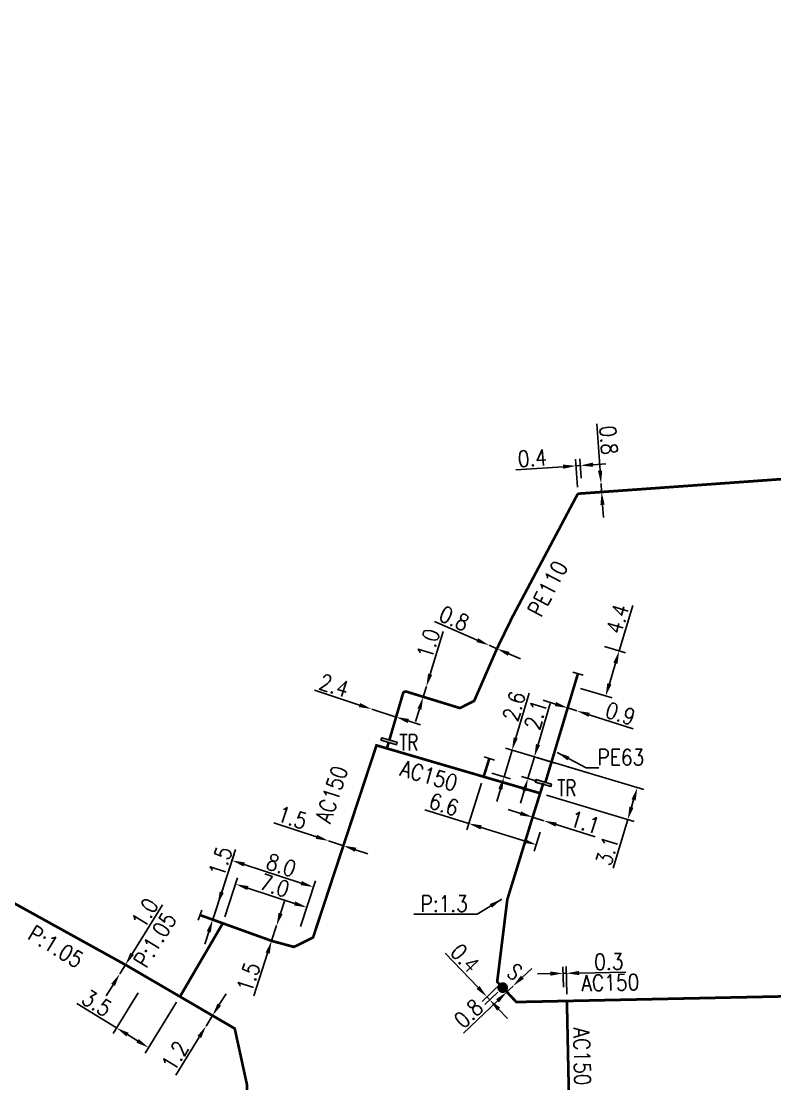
# Model space of a CAD drawing. Header units: millimetres. Extents: x 100882 to 102000, y 121995 to 123000.
# Drawn here: x 101214.1 to 101284.4, y 122079.5 to 122178.8 of the extents above; entities that cross this region are included whole.
import ezdxf
from ezdxf.enums import TextEntityAlignment as Align

# ---------------------------------------------------------------- set-up
doc = ezdxf.new("R2010")
doc.units = ezdxf.units.MM
doc.header["$PDMODE"] = 34
doc.linetypes.add('L_25_AP', pattern=[2000, 1000, 1000])
doc.linetypes.add('L_25_PE', pattern=[2000, 1000, 1000])
doc.layers.get('0').update_dxf_attribs({"linetype": 'CONTINUOUS'})
doc.layers.get('DEFPOINTS').update_dxf_attribs({"linetype": 'CONTINUOUS'})
for name, color, linetype in [('L_150', 1, 'CONTINUOUS'), ('L_300', 7, 'CONTINUOUS'), ('L_340', 7, 'CONTINUOUS')]:
    doc.layers.add(name, color=color, linetype=linetype)
doc.styles.add('G_ROMANS', font='ROMANS.SHX', dxfattribs={"width": 0.75})
doc.styles.get("Standard").update_dxf_attribs({"font": 'romans.shx', "width": 0.85})
doc.dimstyles.get("Standard").update_dxf_attribs({"dimtxt": 1.5, "dimasz": 1.2, "dimexe": 0.625, "dimexo": 0.625, "dimgap": 0.25, "dimtad": 1, "dimdec": 1, "dimzin": 0, "dimdsep": 46, "dimtxsty": 'Standard', "dimcen": -0.5, "dimadec": 0, "dimazin": 0, "dimtfac": 1, "dimtdec": 1, "dimtmove": 0, "dimatfit": 3, "dimfxl": 0, "dimtolj": 1, "dimtzin": 0, "dimarcsym": 0})

# ---------------------------------------------------------------- blocks, each defined once
blk = doc.blocks.new('*D141')
at = {"layer": 'DEFPOINTS', "color": 0, "linetype": 'Continuous', "transparency": 16777216}
for p in [(101251.901, 122116.615), (101251.901, 122116.615), (101251.607, 122115.66)]:
    blk.add_point(p, dxfattribs=at)
at = {"layer": 'L_150', "color": 0, "linetype": 'Continuous', "lineweight": -2, "transparency": 16777216}
for p, q in [((101252.253, 122117.763), (101253.482, 122121.767)), ((101251.607, 122115.66), (101251.901, 122116.615)), ((101251.255, 122114.512), (101250.903, 122113.365))]:
    blk.add_line(p, q, dxfattribs=at)
at = {"layer": 'L_150', "color": 0, "linetype": 'Continuous', "transparency": 16777216}
for points in [[(101252.062, 122117.821), (101252.444, 122117.704), (101251.901, 122116.615)], [(101251.064, 122114.571), (101251.446, 122114.454), (101251.607, 122115.66)]]:
    blk.add_solid(points, dxfattribs=at)
at = {"layer": 'L_150', "color": 0, "linetype": 'Continuous', "transparency": 16777216, "insert": (101252.088, 122120.632), "char_height": 1.5, "attachment_point": 5, "rotation": 72.93144}
blk.add_mtext('\\A1;1.0', dxfattribs=at)
blk = doc.blocks.new('*D142')
at = {"layer": 'DEFPOINTS', "color": 0, "linetype": 'Continuous', "transparency": 16777216}
for p in [(101246.798, 122114.518), (101246.798, 122114.518), (101249.079, 122113.773)]:
    blk.add_point(p, dxfattribs=at)
at = {"layer": 'L_150', "color": 0, "linetype": 'Continuous', "lineweight": -2, "transparency": 16777216}
for p, q in [((101245.657, 122114.891), (101241.444, 122116.267)), ((101249.079, 122113.773), (101246.798, 122114.518)), ((101250.22, 122113.401), (101251.36, 122113.028))]:
    blk.add_line(p, q, dxfattribs=at)
at = {"layer": 'L_150', "color": 0, "linetype": 'Continuous', "transparency": 16777216}
for points in [[(101245.719, 122115.081), (101245.595, 122114.701), (101246.798, 122114.518)], [(101250.282, 122113.591), (101250.158, 122113.21), (101249.079, 122113.773)]]:
    blk.add_solid(points, dxfattribs=at)
at = {"layer": 'L_150', "color": 0, "linetype": 'Continuous', "transparency": 16777216, "insert": (101243.291, 122116.716), "char_height": 1.5, "attachment_point": 5, "rotation": 341.91047}
blk.add_mtext('\\A1;2.4', dxfattribs=at)
blk = doc.blocks.new('*D143')
at = {"layer": 'DEFPOINTS', "color": 0, "linetype": 'Continuous', "transparency": 16777216}
for p in [(101264.512, 122109.292), (101262.528, 122106.651), (101271.599, 122107.174)]:
    blk.add_point(p, dxfattribs=at)
at = {"layer": 'L_150', "color": 0, "linetype": 'Continuous', "lineweight": -2, "transparency": 16777216}
for p, q in [((101265.111, 122109.113), (101272.197, 122106.995)), ((101263.127, 122106.472), (101271.31, 122104.025)), ((101271.255, 122106.024), (101271.055, 122105.354)), ((101270.711, 122104.204), (101269.351, 122099.656))]:
    blk.add_line(p, q, dxfattribs=at)
at = {"layer": 'L_150', "color": 0, "linetype": 'Continuous', "transparency": 16777216}
for points in [[(101271.063, 122106.081), (101271.447, 122105.967), (101271.599, 122107.174)], [(101270.863, 122105.411), (101271.246, 122105.297), (101270.711, 122104.204)]]:
    blk.add_solid(points, dxfattribs=at)
at = {"layer": 'L_150', "color": 0, "linetype": 'Continuous', "transparency": 16777216, "insert": (101268.795, 122101.287), "char_height": 1.5, "attachment_point": 5, "rotation": 73.35492}
blk.add_mtext('\\A1;3.1', dxfattribs=at)
blk = doc.blocks.new('*D144')
at = {"layer": 'DEFPOINTS', "color": 0, "linetype": 'Continuous', "transparency": 16777216}
for p in [(101261.985, 122110.048), (101264.512, 122109.292), (101262.828, 122107.604)]:
    blk.add_point(p, dxfattribs=at)
at = {"layer": 'L_340', "color": 0, "linetype": 'Continuous', "lineweight": -2, "transparency": 16777216}
for p, q in [((101262.329, 122111.198), (101263.477, 122115.037)), ((101261.384, 122108.036), (101261.985, 122110.048)), ((101263.913, 122109.472), (101261.386, 122110.227)), ((101262.229, 122107.783), (101260.785, 122108.215)), ((101261.04, 122106.886), (101260.696, 122105.736))]:
    blk.add_line(p, q, dxfattribs=at)
at = {"layer": 'L_340', "color": 0, "linetype": 'Continuous', "transparency": 16777216}
for points in [[(101262.137, 122111.255), (101262.521, 122111.14), (101261.985, 122110.048)], [(101260.848, 122106.944), (101261.232, 122106.829), (101261.384, 122108.036)]]:
    blk.add_solid(points, dxfattribs=at)
at = {"layer": 'L_340', "color": 0, "linetype": 'Continuous', "transparency": 16777216, "insert": (101262.117, 122113.979), "char_height": 1.5, "attachment_point": 5, "rotation": 73.35492}
blk.add_mtext('\\A1;2.1', dxfattribs=at)
blk = doc.blocks.new('*D145')
at = {"layer": 'DEFPOINTS', "color": 0, "linetype": 'Continuous', "transparency": 16777216}
for p in [(101267.932, 122120.538), (101269.906, 122119.948), (101265.694, 122116.615)]:
    blk.add_point(p, dxfattribs=at)
at = {"layer": 'L_340', "color": 0, "linetype": 'Continuous', "lineweight": -2, "transparency": 16777216}
for p, q in [((101269.906, 122119.948), (101271.175, 122124.194)), ((101268.531, 122120.359), (101270.504, 122119.769)), ((101268.989, 122116.882), (101269.562, 122118.798)), ((101266.292, 122116.436), (101269.244, 122115.553))]:
    blk.add_line(p, q, dxfattribs=at)
at = {"layer": 'L_340', "color": 0, "linetype": 'Continuous', "transparency": 16777216}
for points in [[(101269.37, 122118.856), (101269.754, 122118.741), (101269.906, 122119.948)], [(101268.797, 122116.939), (101269.181, 122116.825), (101268.645, 122115.732)]]:
    blk.add_solid(points, dxfattribs=at)
at = {"layer": 'L_340', "color": 0, "linetype": 'Continuous', "transparency": 16777216, "insert": (101269.754, 122122.932), "char_height": 1.5, "attachment_point": 5, "rotation": 73.35509}
blk.add_mtext('\\A1;4.4', dxfattribs=at)
blk = doc.blocks.new('*D146')
at = {"layer": 'DEFPOINTS', "color": 0, "linetype": 'Continuous', "transparency": 16777216}
for p in [(101257.76, 122120.473), (101257.76, 122120.473), (101258.493, 122120.153)]:
    blk.add_point(p, dxfattribs=at)
at = {"layer": 'L_150', "color": 0, "linetype": 'Continuous', "lineweight": -2, "transparency": 16777216}
for p, q in [((101256.66, 122120.952), (101252.652, 122122.698)), ((101258.493, 122120.153), (101257.76, 122120.473)), ((101259.593, 122119.674), (101260.693, 122119.194))]:
    blk.add_line(p, q, dxfattribs=at)
at = {"layer": 'L_150', "color": 0, "linetype": 'Continuous', "transparency": 16777216}
for points in [[(101256.74, 122121.135), (101256.58, 122120.769), (101257.76, 122120.473)], [(101259.673, 122119.857), (101259.513, 122119.49), (101258.493, 122120.153)]]:
    blk.add_solid(points, dxfattribs=at)
at = {"layer": 'L_150', "color": 0, "linetype": 'Continuous', "transparency": 16777216, "insert": (101254.505, 122122.982), "char_height": 1.5, "attachment_point": 5, "rotation": 336.45278}
blk.add_mtext('\\A1;0.8', dxfattribs=at)
blk = doc.blocks.new('*D147')
at = {"layer": 'DEFPOINTS', "color": 0, "linetype": 'Continuous', "transparency": 16777216}
for p in [(101265.097, 122114.621), (101265.955, 122114.347), (101265.955, 122114.347)]:
    blk.add_point(p, dxfattribs=at)
at = {"layer": 'L_150', "color": 0, "linetype": 'Continuous', "lineweight": -2, "transparency": 16777216}
for p, q in [((101263.954, 122114.986), (101262.811, 122115.351)), ((101265.097, 122114.621), (101265.955, 122114.347)), ((101267.098, 122113.982), (101271.204, 122112.67))]:
    blk.add_line(p, q, dxfattribs=at)
at = {"layer": 'L_150', "color": 0, "linetype": 'Continuous', "transparency": 16777216}
for points in [[(101264.015, 122115.176), (101263.893, 122114.795), (101265.097, 122114.621)], [(101267.159, 122114.172), (101267.037, 122113.791), (101265.955, 122114.347)]]:
    blk.add_solid(points, dxfattribs=at)
at = {"layer": 'L_150', "color": 0, "linetype": 'Continuous', "transparency": 16777216, "insert": (101270.027, 122114.096), "char_height": 1.5, "attachment_point": 5, "rotation": 342.28725}
blk.add_mtext('\\A1;0.9', dxfattribs=at)
blk = doc.blocks.new('*D148')
at = {"layer": 'DEFPOINTS', "color": 0, "linetype": 'Continuous', "transparency": 16777216}
for p in [(101257.249, 122108.196), (101262.726, 122103.613), (101262.17, 122101.844)]:
    blk.add_point(p, dxfattribs=at)
at = {"layer": 'L_150', "color": 0, "linetype": 'Continuous', "lineweight": -2, "transparency": 16777216}
for p, q in [((101257.061, 122107.6), (101255.686, 122103.228)), ((101255.874, 122103.824), (101251.762, 122105.117)), ((101261.025, 122102.204), (101257.018, 122103.464)), ((101262.539, 122103.017), (101261.982, 122101.248))]:
    blk.add_line(p, q, dxfattribs=at)
at = {"layer": 'L_150', "color": 0, "linetype": 'Continuous', "transparency": 16777216}
for points in [[(101257.078, 122103.655), (101256.958, 122103.273), (101255.874, 122103.824)], [(101261.085, 122102.395), (101260.965, 122102.013), (101262.17, 122101.844)]]:
    blk.add_solid(points, dxfattribs=at)
at = {"layer": 'L_150', "color": 0, "linetype": 'Continuous', "transparency": 16777216, "insert": (101253.545, 122105.604), "char_height": 1.5, "attachment_point": 5, "rotation": 342.54311}
blk.add_mtext('\\A1;6.6', dxfattribs=at)
blk = doc.blocks.new('L_340_19')
at = {"linetype": 'Continuous'}
blk.add_hatch(color=0, dxfattribs=at).paths.add_polyline_path([(0.125, 0.75), (-0.125, 0.75), (-0.125, -0.75), (0.125, -0.75)])
at = {"color": 0, "linetype": 'Continuous'}
blk.add_lwpolyline([(-0.125, 0.75), (0.125, 0.75), (0.125, -0.75), (-0.125, -0.75)], close=True, dxfattribs=at)
at = {"color": 0, "linetype": 'Continuous', "width": 0.75}
for tag, height, flags, p in [('TR', 1.5, 8, (0, 3)), ('DEF_LEG', 1.2, 3, (0, -5)), ('DEF_COUP', 1.2, 3, (0, -7.5)), ('DEF_TYPE', 1.2, 3, (0, -10))]:
    blk.add_attdef(tag, text='', height=height, dxfattribs=dict(at, flags=flags)).set_placement(p, align=Align.MIDDLE)
blk = doc.blocks.new('L_340_07')
at = {"color": 0, "linetype": 'Continuous', "const_width": 0.25, "flags": 128}
blk.add_lwpolyline([(0, 0), (1.25, 0)], dxfattribs=at)
at = {"color": 0, "linetype": 'Continuous', "flags": 128}
blk.add_lwpolyline([(1.25, -0.5), (1.25, 0.5)], dxfattribs=at)
at = {"color": 0, "linetype": 'Continuous', "style": 'G_ROMANS', "width": 0.75, "flags": 3}
for tag, p in [('DEF_LEG', (0.723, -3.465)), ('DEF_COUP', (0.723, -5.965)), ('DEF_TYPE', (0.723, -8.465))]:
    blk.add_attdef(tag, text='', height=1.2, dxfattribs=at).set_placement(p, align=Align.MIDDLE)
blk = doc.blocks.new('*D149')
at = {"layer": 'DEFPOINTS', "color": 0, "linetype": 'Continuous', "transparency": 16777216}
for p in [(101261.825, 122104.414), (101262.874, 122104.084), (101262.874, 122104.084)]:
    blk.add_point(p, dxfattribs=at)
at = {"layer": 'L_150', "color": 0, "linetype": 'Continuous', "lineweight": -2, "transparency": 16777216}
for p, q in [((101260.68, 122104.774), (101259.536, 122105.134)), ((101261.825, 122104.414), (101262.874, 122104.084)), ((101264.019, 122103.725), (101267.668, 122102.577))]:
    blk.add_line(p, q, dxfattribs=at)
at = {"layer": 'L_150', "color": 0, "linetype": 'Continuous', "transparency": 16777216}
for points in [[(101260.74, 122104.965), (101260.62, 122104.584), (101261.825, 122104.414)], [(101264.079, 122103.915), (101263.959, 122103.534), (101262.874, 122104.084)]]:
    blk.add_solid(points, dxfattribs=at)
at = {"layer": 'L_150', "color": 0, "linetype": 'Continuous', "transparency": 16777216, "insert": (101266.716, 122103.925), "char_height": 1.5, "attachment_point": 5, "rotation": 342.54311}
blk.add_mtext('\\A1;1.1', dxfattribs=at)
blk = doc.blocks.new('*D150')
at = {"layer": 'DEFPOINTS', "color": 0, "linetype": 'Continuous', "transparency": 16777216}
for p in [(101266.269, 122137.262), (101266.392, 122135.458), (101266.047, 122134.631)]:
    blk.add_point(p, dxfattribs=at)
at = {"layer": 'L_150', "color": 0, "linetype": 'Continuous', "lineweight": -2, "transparency": 16777216}
for p, q in [((101266.005, 122135.255), (101265.828, 122137.859)), ((101266.349, 122136.081), (101266.227, 122137.886)), ((101267.466, 122137.344), (101268.664, 122137.425)), ((101264.673, 122137.153), (101260.251, 122136.852)), ((101266.269, 122137.262), (101265.87, 122137.235))]:
    blk.add_line(p, q, dxfattribs=at)
at = {"layer": 'L_150', "color": 0, "linetype": 'Continuous', "transparency": 16777216}
for points in [[(101267.453, 122137.543), (101267.48, 122137.144), (101266.269, 122137.262)], [(101264.659, 122137.353), (101264.686, 122136.954), (101265.87, 122137.235)]]:
    blk.add_solid(points, dxfattribs=at)
at = {"layer": 'L_150', "color": 0, "linetype": 'Continuous', "transparency": 16777216, "insert": (101261.795, 122137.96), "char_height": 1.5, "attachment_point": 5, "rotation": 3.89396}
blk.add_mtext('\\A1;0.4', dxfattribs=at)
blk = doc.blocks.new('*D151')
at = {"layer": 'DEFPOINTS', "color": 0, "linetype": 'Continuous', "transparency": 16777216}
for p in [(101268.211, 122135.588), (101268.211, 122135.588), (101268.268, 122134.79)]:
    blk.add_point(p, dxfattribs=at)
at = {"layer": 'L_150', "color": 0, "linetype": 'Continuous', "lineweight": -2, "transparency": 16777216}
for p, q in [((101268.125, 122136.785), (101267.813, 122141.145)), ((101268.268, 122134.79), (101268.211, 122135.588)), ((101268.834, 122135.633), (101268.834, 122135.633)), ((101268.891, 122134.835), (101268.891, 122134.835)), ((101268.354, 122133.593), (101268.439, 122132.396))]:
    blk.add_line(p, q, dxfattribs=at)
at = {"layer": 'L_150', "color": 0, "linetype": 'Continuous', "transparency": 16777216}
for points in [[(101268.325, 122136.799), (101267.926, 122136.771), (101268.211, 122135.588)], [(101268.553, 122133.608), (101268.154, 122133.579), (101268.268, 122134.79)]]:
    blk.add_solid(points, dxfattribs=at)
at = {"layer": 'L_150', "color": 0, "linetype": 'Continuous', "transparency": 16777216, "insert": (101268.923, 122139.635), "char_height": 1.5, "attachment_point": 5, "rotation": 274.09803}
blk.add_mtext('\\A1;0.8', dxfattribs=at)
blk = doc.blocks.new('*D205')
at = {"layer": 'DEFPOINTS', "color": 0, "linetype": 'Continuous', "transparency": 16777216}
for p in [(101257.408, 122108.702), (101259.156, 122108.179), (101267.605, 122108.368)]:
    blk.add_point(p, dxfattribs=at)
at = {"layer": 'L_150', "color": 0, "linetype": 'Continuous', "lineweight": -2, "transparency": 16777216}
for p, q in [((101260.245, 122111.821), (101261.497, 122116.009)), ((101259.156, 122108.179), (101259.901, 122110.671)), ((101267.006, 122108.547), (101259.303, 122110.85)), ((101258.007, 122108.523), (101259.755, 122108)), ((101258.813, 122107.029), (101258.469, 122105.88))]:
    blk.add_line(p, q, dxfattribs=at)
at = {"layer": 'L_150', "color": 0, "linetype": 'Continuous', "transparency": 16777216}
for points in [[(101260.054, 122111.878), (101260.437, 122111.763), (101259.901, 122110.671)], [(101258.621, 122107.087), (101259.004, 122106.972), (101259.156, 122108.179)]]:
    blk.add_solid(points, dxfattribs=at)
at = {"layer": 'L_150', "color": 0, "linetype": 'Continuous', "transparency": 16777216, "insert": (101260.085, 122114.776), "char_height": 1.5, "attachment_point": 5, "rotation": 73.35492}
blk.add_mtext('\\A1;2.6', dxfattribs=at)
blk = doc.blocks.new('*D260')
at = {"layer": 'DEFPOINTS', "color": 0, "linetype": 'Continuous', "transparency": 16777216}
for p in [(101225.322, 122088.525), (101228.898, 122087.655), (101222.982, 122084.731)]:
    blk.add_point(p, dxfattribs=at)
at = {"layer": 'L_150', "color": 0, "linetype": 'Continuous', "lineweight": -2, "transparency": 16777216}
for p, q in [((101224.994, 122087.993), (101222.654, 122084.199)), ((101222.982, 122084.731), (101219.261, 122087.026)), ((101228.57, 122087.123), (101225.633, 122082.362)), ((101224.939, 122083.524), (101224.003, 122084.101))]:
    blk.add_line(p, q, dxfattribs=at)
at = {"layer": 'L_150', "color": 0, "linetype": 'Continuous', "transparency": 16777216}
for points in [[(101224.108, 122084.271), (101223.898, 122083.931), (101222.982, 122084.731)], [(101225.044, 122083.694), (101224.834, 122083.353), (101225.961, 122082.894)]]:
    blk.add_solid(points, dxfattribs=at)
at = {"layer": 'L_150', "color": 0, "linetype": 'Continuous', "transparency": 16777216, "insert": (101221.136, 122087.045), "char_height": 1.5, "attachment_point": 5, "rotation": 328.33375}
blk.add_mtext('\\A1;3.5', dxfattribs=at)
blk = doc.blocks.new('*D261')
at = {"layer": 'DEFPOINTS', "color": 0, "linetype": 'Continuous', "transparency": 16777216}
for p in [(101264.67, 122089.826), (101264.711, 122087.902), (101265.025, 122087.247)]:
    blk.add_point(p, dxfattribs=at)
at = {"layer": 'L_150', "color": 0, "linetype": 'Continuous', "lineweight": -2, "transparency": 16777216}
for p, q in [((101263.47, 122089.801), (101262.271, 122089.775)), ((101264.697, 122088.526), (101264.657, 122090.451)), ((101264.67, 122089.826), (101264.97, 122089.832)), ((101265.011, 122087.872), (101264.957, 122090.457)), ((101266.17, 122089.858), (101270.54, 122089.95))]:
    blk.add_line(p, q, dxfattribs=at)
at = {"layer": 'L_150', "color": 0, "linetype": 'Continuous', "transparency": 16777216}
for points in [[(101263.466, 122090.001), (101263.474, 122089.601), (101264.67, 122089.826)], [(101266.165, 122090.058), (101266.174, 122089.658), (101264.97, 122089.832)]]:
    blk.add_solid(points, dxfattribs=at)
at = {"layer": 'L_150', "color": 0, "linetype": 'Continuous', "transparency": 16777216, "insert": (101268.934, 122090.917), "char_height": 1.5, "attachment_point": 5, "rotation": 1.21242}
blk.add_mtext('\\A1;0.3', dxfattribs=at)
blk = doc.blocks.new('L_300_11')
at = {"color": 0, "linetype": 'Continuous', "const_width": 0.497, "flags": 128}
blk.add_lwpolyline([(-0.252, 0, 1), (0.252, 0, 1)], format="xyb", close=True, dxfattribs=at)
at = {"color": 0, "linetype": 'Continuous', "style": 'G_ROMANS', "width": 0.75}
blk.add_text('S', height=1.5, dxfattribs=at).set_placement((0, 1.85), align=Align.MIDDLE)
at = {"color": 0, "linetype": 'Continuous', "width": 0.75, "flags": 3}
for tag, p in [('DEF_LEG', (0, -5)), ('DEF_COUP', (0, -7.5)), ('DEF_TYPE', (0, -10))]:
    blk.add_attdef(tag, text='', height=1.2, dxfattribs=at).set_placement(p, align=Align.MIDDLE)
blk = doc.blocks.new('*D533')
at = {"layer": 'DEFPOINTS', "color": 0, "linetype": 'Continuous', "transparency": 16777216}
for p in [(101223.278, 122089.777), (101223.278, 122089.777), (101223.804, 122090.628)]:
    blk.add_point(p, dxfattribs=at)
at = {"layer": 'L_150', "color": 0, "linetype": 'Continuous', "lineweight": -2, "transparency": 16777216}
for p, q in [((101224.434, 122091.649), (101227.254, 122096.216)), ((101223.278, 122089.777), (101223.804, 122090.628)), ((101222.648, 122088.756), (101222.017, 122087.735))]:
    blk.add_line(p, q, dxfattribs=at)
at = {"layer": 'L_150', "color": 0, "linetype": 'Continuous', "transparency": 16777216}
for points in [[(101224.264, 122091.754), (101224.604, 122091.544), (101223.804, 122090.628)], [(101222.478, 122088.861), (101222.818, 122088.651), (101223.278, 122089.777)]]:
    blk.add_solid(points, dxfattribs=at)
at = {"layer": 'L_150', "color": 0, "linetype": 'Continuous', "transparency": 16777216, "insert": (101225.618, 122095.47), "char_height": 1.5, "attachment_point": 5, "rotation": 58.30624}
blk.add_mtext('\\A1;1.0', dxfattribs=at)
blk = doc.blocks.new('*D534')
at = {"layer": 'DEFPOINTS', "color": 0, "linetype": 'Continuous', "transparency": 16777216}
for p in [(101231.938, 122085.881), (101231.334, 122084.903), (101231.334, 122084.903)]:
    blk.add_point(p, dxfattribs=at)
at = {"layer": 'L_150', "color": 0, "linetype": 'Continuous', "lineweight": -2, "transparency": 16777216}
for p, q in [((101232.568, 122086.903), (101233.198, 122087.924)), ((101231.938, 122085.881), (101231.334, 122084.903)), ((101230.704, 122083.881), (101228.505, 122080.316))]:
    blk.add_line(p, q, dxfattribs=at)
at = {"layer": 'L_150', "color": 0, "linetype": 'Continuous', "transparency": 16777216}
for points in [[(101232.398, 122087.008), (101232.738, 122086.798), (101231.938, 122085.881)], [(101230.534, 122083.986), (101230.874, 122083.776), (101231.334, 122084.903)]]:
    blk.add_solid(points, dxfattribs=at)
at = {"layer": 'L_150', "color": 0, "linetype": 'Continuous', "transparency": 16777216, "insert": (101228.439, 122082.113), "char_height": 1.5, "attachment_point": 5, "rotation": 58.33375}
blk.add_mtext('\\A1;1.2', dxfattribs=at)
blk = doc.blocks.new('*D540')
at = {"layer": 'DEFPOINTS', "color": 0, "linetype": 'Continuous', "transparency": 16777216}
for p in [(101259.417, 122088.088), (101259.996, 122088.639), (101259.996, 122088.639)]:
    blk.add_point(p, dxfattribs=at)
at = {"layer": 'L_150', "color": 0, "linetype": 'Continuous', "lineweight": -2, "transparency": 16777216}
for p, q in [((101260.866, 122089.465), (101261.736, 122090.292)), ((101259.996, 122088.639), (101259.417, 122088.088)), ((101258.547, 122087.261), (101255.378, 122084.25))]:
    blk.add_line(p, q, dxfattribs=at)
at = {"layer": 'L_150', "color": 0, "linetype": 'Continuous', "transparency": 16777216}
for points in [[(101260.728, 122089.61), (101261.004, 122089.32), (101259.996, 122088.639)], [(101258.409, 122087.406), (101258.684, 122087.116), (101259.417, 122088.088)]]:
    blk.add_solid(points, dxfattribs=at)
at = {"layer": 'L_150', "color": 0, "linetype": 'Continuous', "transparency": 16777216, "insert": (101255.838, 122086.067), "char_height": 1.5, "attachment_point": 5, "rotation": 43.54182}
blk.add_mtext('\\A1;0.8', dxfattribs=at)
blk = doc.blocks.new('*D541')
at = {"layer": 'DEFPOINTS', "color": 0, "linetype": 'Continuous', "transparency": 16777216}
for p in [(101259.336, 122089.334), (101259.032, 122088.493), (101257.552, 122087.638)]:
    blk.add_point(p, dxfattribs=at)
at = {"layer": 'L_300', "color": 0, "linetype": 'Continuous', "lineweight": -2, "transparency": 16777216}
for p, q in [((101256.725, 122088.508), (101253.672, 122091.721)), ((101258.883, 122088.903), (101257.099, 122087.208)), ((101258.579, 122088.062), (101257.374, 122086.918)), ((101257.827, 122087.348), (101257.552, 122087.638)), ((101258.654, 122086.478), (101259.481, 122085.608))]:
    blk.add_line(p, q, dxfattribs=at)
at = {"layer": 'L_300', "color": 0, "linetype": 'Continuous', "transparency": 16777216}
for points in [[(101256.87, 122088.646), (101256.58, 122088.37), (101257.552, 122087.638)], [(101258.799, 122086.616), (101258.509, 122086.341), (101257.827, 122087.348)]]:
    blk.add_solid(points, dxfattribs=at)
at = {"layer": 'L_300', "color": 0, "linetype": 'Continuous', "transparency": 16777216, "insert": (101255.51, 122091.238), "char_height": 1.5, "attachment_point": 5, "rotation": 313.54182}
blk.add_mtext('\\A1;0.4', dxfattribs=at)
blk = doc.blocks.new('*D542')
at = {"layer": 'DEFPOINTS', "color": 0, "linetype": 'Continuous', "transparency": 16777216}
for p in [(101242.776, 122102.206), (101242.776, 122102.206), (101244.153, 122101.752)]:
    blk.add_point(p, dxfattribs=at)
at = {"layer": 'L_150', "color": 0, "linetype": 'Continuous', "lineweight": -2, "transparency": 16777216}
for p, q in [((101241.636, 122102.582), (101237.658, 122103.895)), ((101244.153, 122101.752), (101242.776, 122102.206)), ((101245.292, 122101.376), (101246.432, 122101))]:
    blk.add_line(p, q, dxfattribs=at)
at = {"layer": 'L_150', "color": 0, "linetype": 'Continuous', "transparency": 16777216}
for points in [[(101241.699, 122102.772), (101241.574, 122102.392), (101242.776, 122102.206)], [(101245.355, 122101.566), (101245.23, 122101.186), (101244.153, 122101.752)]]:
    blk.add_solid(points, dxfattribs=at)
at = {"layer": 'L_150', "color": 0, "linetype": 'Continuous', "transparency": 16777216, "insert": (101239.391, 122104.376), "char_height": 1.5, "attachment_point": 5, "rotation": 341.73594}
blk.add_mtext('\\A1;1.5', dxfattribs=at)
blk = doc.blocks.new('*D543')
at = {"layer": 'DEFPOINTS', "color": 0, "linetype": 'Continuous', "transparency": 16777216}
for p in [(101240.745, 122095.987), (101232.896, 122094.505), (101239.969, 122093.614)]:
    blk.add_point(p, dxfattribs=at)
at = {"layer": 'L_150', "color": 0, "linetype": 'Continuous', "lineweight": -2, "transparency": 16777216}
for p, q in [((101233.09, 122095.099), (101234.285, 122098.755)), ((101235.231, 122097.788), (101239.604, 122096.36)), ((101240.163, 122094.208), (101240.939, 122096.581))]:
    blk.add_line(p, q, dxfattribs=at)
at = {"layer": 'L_150', "color": 0, "linetype": 'Continuous', "transparency": 16777216}
for points in [[(101235.293, 122097.978), (101235.169, 122097.598), (101234.091, 122098.161)], [(101239.666, 122096.55), (101239.542, 122096.17), (101240.745, 122095.987)]]:
    blk.add_solid(points, dxfattribs=at)
at = {"layer": 'L_150', "color": 0, "linetype": 'Continuous', "transparency": 16777216, "insert": (101237.728, 122098.024), "char_height": 1.5, "attachment_point": 5, "rotation": 341.91047}
blk.add_mtext('\\A1;7.0', dxfattribs=at)
blk = doc.blocks.new('*D544')
at = {"layer": 'DEFPOINTS', "color": 0, "linetype": 'Continuous', "transparency": 16777216}
for p in [(101241.366, 122097.888), (101231.956, 122094.844), (101239.969, 122093.614)]:
    blk.add_point(p, dxfattribs=at)
at = {"layer": 'L_340', "color": 0, "linetype": 'Continuous', "lineweight": -2, "transparency": 16777216}
for p, q in [((101232.15, 122095.438), (101233.955, 122100.966)), ((101234.902, 122100), (101240.225, 122098.261)), ((101240.163, 122094.208), (101241.56, 122098.482))]:
    blk.add_line(p, q, dxfattribs=at)
at = {"layer": 'L_340', "color": 0, "linetype": 'Continuous', "transparency": 16777216}
for points in [[(101234.964, 122100.19), (101234.84, 122099.809), (101233.761, 122100.372)], [(101240.287, 122098.451), (101240.163, 122098.071), (101241.366, 122097.888)]]:
    blk.add_solid(points, dxfattribs=at)
at = {"layer": 'L_340', "color": 0, "linetype": 'Continuous', "transparency": 16777216, "insert": (101238.349, 122099.926), "char_height": 1.5, "attachment_point": 5, "rotation": 341.91047}
blk.add_mtext('\\A1;8.0', dxfattribs=at)
blk = doc.blocks.new('*D545')
at = {"layer": 'DEFPOINTS', "color": 0, "linetype": 'Continuous', "transparency": 16777216}
for p in [(101232.421, 122096.27), (101232.421, 122096.27), (101231.956, 122094.844)]:
    blk.add_point(p, dxfattribs=at)
at = {"layer": 'L_340', "color": 0, "linetype": 'Continuous', "lineweight": -2, "transparency": 16777216}
for p, q in [((101232.794, 122097.411), (101234.095, 122101.393)), ((101231.956, 122094.844), (101232.421, 122096.27)), ((101232.55, 122094.65), (101232.55, 122094.65)), ((101231.583, 122093.703), (101231.211, 122092.563))]:
    blk.add_line(p, q, dxfattribs=at)
at = {"layer": 'L_340', "color": 0, "linetype": 'Continuous', "transparency": 16777216}
for points in [[(101232.604, 122097.473), (101232.984, 122097.349), (101232.421, 122096.27)], [(101231.393, 122093.766), (101231.773, 122093.641), (101231.956, 122094.844)]]:
    blk.add_solid(points, dxfattribs=at)
at = {"layer": 'L_340', "color": 0, "linetype": 'Continuous', "transparency": 16777216, "insert": (101232.68, 122100.283), "char_height": 1.5, "attachment_point": 5, "rotation": 71.91047}
blk.add_mtext('\\A1;1.5', dxfattribs=at)
blk = doc.blocks.new('*D546')
at = {"layer": 'DEFPOINTS', "color": 0, "linetype": 'Continuous', "transparency": 16777216}
for p in [(101237.92, 122094.285), (101237.92, 122094.285), (101237.455, 122092.86)]:
    blk.add_point(p, dxfattribs=at)
at = {"layer": 'L_150', "color": 0, "linetype": 'Continuous', "lineweight": -2, "transparency": 16777216}
for p, q in [((101238.293, 122095.426), (101238.666, 122096.567)), ((101237.92, 122094.285), (101237.455, 122092.86)), ((101238.514, 122094.091), (101238.514, 122094.091)), ((101238.049, 122092.666), (101238.049, 122092.666)), ((101237.082, 122091.719), (101235.781, 122087.737))]:
    blk.add_line(p, q, dxfattribs=at)
at = {"layer": 'L_150', "color": 0, "linetype": 'Continuous', "transparency": 16777216}
for points in [[(101238.103, 122095.488), (101238.483, 122095.364), (101237.92, 122094.285)], [(101236.892, 122091.781), (101237.272, 122091.657), (101237.455, 122092.86)]]:
    blk.add_solid(points, dxfattribs=at)
at = {"layer": 'L_150', "color": 0, "linetype": 'Continuous', "transparency": 16777216, "insert": (101235.295, 122089.468), "char_height": 1.5, "attachment_point": 5, "rotation": 71.91047}
blk.add_mtext('\\A1;1.5', dxfattribs=at)

msp = doc.modelspace()

# ---------------------------------------------------------------- linework, layer by layer
at = {"layer": 'L_150', "linetype": 'L_25_PE', "flags": 128}
for points in [[(101248.451, 122111.629, 0.25, 0.25, 0), (101249.079, 122113.773, 0.25, 0.25, 0), (101249.724, 122115.973, 0.25, 0.25, -0.418009), (101250.037, 122116.142, 0.25, 0.25, 0), (101251.607, 122115.66, 0.25, 0.25, 0), (101254.946, 122114.634, 0.25, 0.25, 0.193143), (101255.131, 122114.65, 0.25, 0.25, 0), (101256.284, 122115.229, 0.25, 0.25, 0.175403), (101256.401, 122115.352, 0.25, 0.25, 0), (101258.493, 122120.153, 0.25, 0.25, 0), (101259.928, 122123.104, 0.25, 0.25, 0), (101265.982, 122134.509, 0.25, 0.25, -0.258342), (101266.185, 122134.641, 0.25, 0.25, 0), (101268.268, 122134.79, 0.25, 0.25, 0), (101288.217, 122136.22, 0.25, 0.25, 0), (101297.484, 122136.883, 0.25, 0.25, 0.103748), (101297.583, 122136.912, 0.25, 0.25, 0), (101300.246, 122138.315, 0.25, 0.25, 0), (101301.349, 122138.897, 0.25, 0.25, 0), (101310.389, 122143.661, 0.25, 0.25, 0.259518), (101310.522, 122143.865, 0.25, 0.25, 0), (101311.488, 122157.621, 0.25, 0.25, 0), (101313.258, 122182.832, 0.25, 0.25, 0), (101313.95, 122196.999, 0.25, 0.25, 0), (101314.204, 122202.19, 0.25, 0.25, 0), (101316.613, 122230.199, 0.25, 0.25, 0), (101320.647, 122269.332, 0.25, 0.25, 0), (101322.405, 122285.368, 0.25, 0.25, 0), (101322.445, 122296.062, 0.25, 0.25, 0), (101322.104, 122309.22, 0.25, 0.25, 0), (101321.994, 122311.131, 0.25, 0.25, 0), (101321.934, 122313.13, 0.25, 0.25, 0), (101321.134, 122320.165, 0.25, 0.25, 0), (101321.05, 122320.868, 0.25, 0.25, 0.47065), (101320.403, 122321.286, 0.25, 0.25, 0), (101320.057, 122321.177, 0, 0, 0)], [(101263.021, 122107.677, 0.25, 0.25, 0), (101265.097, 122114.621, 0.25, 0.25, 0), (101265.694, 122116.615, 0, 0, 0)]]:
    msp.add_lwpolyline(points, format="xyseb", dxfattribs=at)
at = {"layer": 'L_150', "linetype": 'L_25_AP', "const_width": 0.25, "flags": 128}
msp.add_lwpolyline([(101099.527, 122163.1), (101107.827, 122158.362), (101107.827, 122158.362), (101115.801, 122153.885), (101115.801, 122153.885), (101115.801, 122153.885), (101115.801, 122153.885), (101115.801, 122153.885), (101126.657, 122147.703), (101126.657, 122147.703), (101132.975, 122143.975), (101132.975, 122143.975), (101146.525, 122135.36), (101146.525, 122135.36), (101146.525, 122135.36), (101146.525, 122135.36), (101155.838, 122129.697), (101155.838, 122129.697), (101166.83, 122122.909), (101176.175, 122117.352), (101188.043, 122110.232), (101188.043, 122110.232), (101198.639, 122104.615), (101208.356, 122099.175), (101208.356, 122099.175), (101208.356, 122099.175), (101208.356, 122099.175), (101223.804, 122090.628), (101228.898, 122087.655), (101231.938, 122085.881), (101234.012, 122084.671), (101235.159, 122079.402), (101235.002, 122073.046), (101234.949, 122066.119), (101234.463, 122060.475), (101233.293, 122052.135), (101232.253, 122047.248), (101232.253, 122047.248), (101226.898, 122023.272, 0.077625), (101225.745, 122000)], format="xyb", dxfattribs=at)
for points in [[(101262.528, 122106.651), (101262.528, 122106.651), (101257.249, 122108.196), (101249.227, 122110.546), (101248.22, 122110.841), (101247.247, 122111.126), (101244.153, 122101.752), (101241.321, 122093.17), (101239.539, 122092.295), (101237.455, 122092.86), (101232.896, 122094.505), (101231.956, 122094.844)], [(101248.381, 122111.389), (101248.22, 122110.841)], [(101257.249, 122108.196), (101257.408, 122108.702)], [(101359.162, 122089.923), (101339.419, 122089.221), (101339.419, 122089.221), (101311.64, 122088.234), (101311.64, 122088.234), (101265.025, 122087.247), (101260.31, 122087.147), (101260.31, 122087.147), (101259.417, 122088.088), (101258.516, 122089.035), (101258.516, 122089.035), (101259.46, 122096.718), (101261.825, 122104.414), (101261.825, 122104.414), (101261.825, 122104.414), (101261.825, 122104.414), (101261.825, 122104.414), (101261.825, 122104.414), (101262.528, 122106.651), (101262.828, 122107.605), (101262.828, 122107.605), (101262.828, 122107.605)], [(101228.898, 122087.655), (101232.896, 122094.505)], [(101265.025, 122087.247), (101265.273, 122075.494)]]:
    msp.add_lwpolyline(points, dxfattribs=at)

# ---------------------------------------------------------------- block references
at = {"layer": 'L_300', "rotation": 322.7527056096116}
msp.add_blockref('L_300_11', (101259.032, 122088.493), dxfattribs=at)
at = {"layer": 'L_340'}
for p, rotation in [((101265.694, 122116.615), 73.3550862896824), ((101257.408, 122108.702), 72.54310813928689), ((101231.956, 122094.844), 160.1554613473212)]:
    msp.add_blockref('L_340_07', p, dxfattribs=dict(at, rotation=rotation))
ref = msp.add_blockref('L_340_19', (101248.416, 122111.509), dxfattribs=dict(at, rotation=73.672840414319))
ref.add_attrib('TR', 'TR', dxfattribs={"layer": '0', "color": 0, "linetype": 'Continuous', "height": 1.5, "width": 0.75, "flags": 8}).set_placement((101250.267, 122111.4), align=Align.MIDDLE)
ref = msp.add_blockref('L_340_19', (101262.828, 122107.605), dxfattribs=dict(at, rotation=73.35492215434503))
ref.add_attrib('TR', 'TR', dxfattribs={"layer": '0', "color": 0, "linetype": 'Continuous', "height": 1.5, "width": 0.75, "flags": 8}).set_placement((101265.016, 122107.139), align=Align.MIDDLE)

# ---------------------------------------------------------------- texts
at = {"layer": 'L_150', "linetype": 'Continuous', "width": 0.85}
for s, rotation, p in [('PE110', 62.03883, (101262.611, 122123.001)), ('AC150', 343.67284, (101249.346, 122108.332)), ('AC150', 71.91047, (101242.932, 122103.756)), ('P:1.05', 58.30624, (101225.76, 122090.212)), ('AC150', 1.23354, (101266.395, 122088.154)), ('AC150', 271.21242, (101265.634, 122084.749))]:
    msp.add_text(s, height=1.5, rotation=rotation, dxfattribs=at).set_placement(p)
at = {"layer": 'L_150', "linetype": 'Continuous', "char_height": 1.5}
for s, insert, attachment_point in [('\\A1;PE63', (101267.882, 122109.26), 7), ('\\A1;P:1.3', (101255.78, 122095.586), 9)]:
    msp.add_mtext(s, dxfattribs=dict(at, insert=insert, attachment_point=attachment_point))
at = {"layer": 'L_150', "linetype": 'Continuous', "insert": (101219.273, 122090.251), "char_height": 1.5, "attachment_point": 9, "rotation": 328.76646}
msp.add_mtext('\\A1;P:1.05', dxfattribs=at)

# ---------------------------------------------------------------- dimensions: what is measured, and where the dimension line sits
at = {"layer": 'L_150', "linetype": 'Continuous'}
for base, p1, p2, angle, picture, middle in [((101268.211, 122135.588), (101268.268, 122134.79), (101268.211, 122135.588), 274.09803, '*D151', (101267.926, 122139.564)), ((101266.269, 122137.262), (101266.047, 122134.631), (101266.392, 122135.458), 183.89396, '*D150', (101261.863, 122136.962)), ((101257.76, 122120.473), (101258.493, 122120.153), (101257.76, 122120.473), 336.45278, '*D146', (101254.106, 122122.065)), ((101251.901, 122116.615), (101251.607, 122115.66), (101251.901, 122116.615), 252.93144, '*D141', (101253.044, 122120.339)), ((101246.798, 122114.518), (101249.079, 122113.773), (101246.798, 122114.518), 341.91047, '*D142', (101242.98, 122115.765)), ((101265.955, 122114.347), (101265.097, 122114.621), (101265.955, 122114.347), 162.28725, '*D147', (101269.723, 122113.144)), ((101271.599, 122107.174), (101262.528, 122106.651), (101264.512, 122109.292), 253.35492, '*D143', (101269.753, 122101.001)), ((101262.17, 122101.844), (101257.249, 122108.196), (101262.726, 122103.613), 162.54311, '*D148', (101253.245, 122104.65)), ((101242.775987, 122102.206194), (101244.15294, 122101.751769), (101242.775987, 122102.206194), 341.735943, '*D542', (101239.077548, 122103.426763)), ((101262.874, 122104.084), (101261.825, 122104.414), (101262.874, 122104.084), 162.54311, '*D149', (101266.416, 122102.971)), ((101240.745, 122095.987), (101232.896, 122094.505), (101239.969, 122093.614), 161.91047, '*D543', (101237.418, 122097.074)), ((101223.278, 122089.777), (101223.804, 122090.628), (101223.278, 122089.777), 58.30624, '*D533', (101226.469, 122094.944)), ((101237.92, 122094.285), (101237.455, 122092.86), (101237.92, 122094.285), 251.91047, '*D546', (101236.245, 122089.157)), ((101264.67, 122089.826), (101265.025, 122087.247), (101264.711, 122087.902), 1.21242, '*D261', (101268.955, 122089.917)), ((101259.996, 122088.639), (101259.417, 122088.088), (101259.996, 122088.639), 223.54182, '*D540', (101256.527, 122085.342)), ((101222.982, 122084.731), (101228.898, 122087.655), (101225.322, 122088.525), 328.33375, '*D260', (101220.611, 122086.194)), ((101231.3342, 122084.9026), (101231.9379, 122085.8814), (101231.3342, 122084.9026), 58.33375, '*D534', (101229.2896, 122081.5878))]:
    dim = msp.add_linear_dim(base=base, p1=p1, p2=p2, angle=angle, dimstyle='Standard', dxfattribs=at)
    dim.commit()
    dim.dimension.update_dxf_attribs({"geometry": picture, "text_midpoint": middle, "dimtype": 160})
dim = msp.add_linear_dim(base=(101259.156, 122108.179), p1=(101267.605, 122108.368), p2=(101257.408, 122108.702), angle=253.35492, text='2.6', dimstyle='Standard', dxfattribs=at)
dim.commit()
dim.dimension.update_dxf_attribs({"geometry": '*D205', "text_midpoint": (101261.043, 122114.49), "dimtype": 160})
at = {"layer": 'L_300', "linetype": 'Continuous'}
dim = msp.add_linear_dim(base=(101257.552, 122087.638), p1=(101259.032, 122088.493), p2=(101259.336, 122089.334), angle=313.54182, dimstyle='Standard', dxfattribs=at)
dim.commit()
dim.dimension.update_dxf_attribs({"geometry": '*D541', "text_midpoint": (101254.785, 122090.549), "dimtype": 160})
at = {"layer": 'L_340', "linetype": 'Continuous'}
for base, p1, p2, angle, picture, middle in [((101269.906, 122119.948), (101265.694, 122116.615), (101267.932, 122120.538), 253.35509, '*D145', (101270.712, 122122.646)), ((101261.985, 122110.048), (101262.828, 122107.604), (101264.512, 122109.292), 253.35492, '*D144', (101263.075, 122113.692)), ((101232.421, 122096.27), (101231.956, 122094.844), (101232.421, 122096.27), 251.91047, '*D545', (101233.631, 122099.972)), ((101241.366, 122097.888), (101231.956, 122094.844), (101239.969, 122093.614), 161.91047, '*D544', (101238.039, 122098.975))]:
    dim = msp.add_linear_dim(base=base, p1=p1, p2=p2, angle=angle, dimstyle='Standard', dxfattribs=at)
    dim.commit()
    dim.dimension.update_dxf_attribs({"geometry": picture, "text_midpoint": middle, "dimtype": 160})

# ---------------------------------------------------------------- leaders
at = {"layer": 'L_150', "linetype": 'Continuous'}
msp.add_leader([(101264.122, 122110.467), (101266.811, 122109.01), (101268.011, 122109.01)], dimstyle='Standard', dxfattribs=at)
at = {"layer": 'L_150', "linetype": 'Continuous', "annotation_type": 0, "has_hookline": 1, "hookline_direction": 1, "text_width": 4.493}
msp.add_leader([(101258.948, 122096.763), (101256.662, 122095.35), (101255.462, 122095.35)], dimstyle='Standard', dxfattribs=at)

doc.saveas('drawing.dxf')
